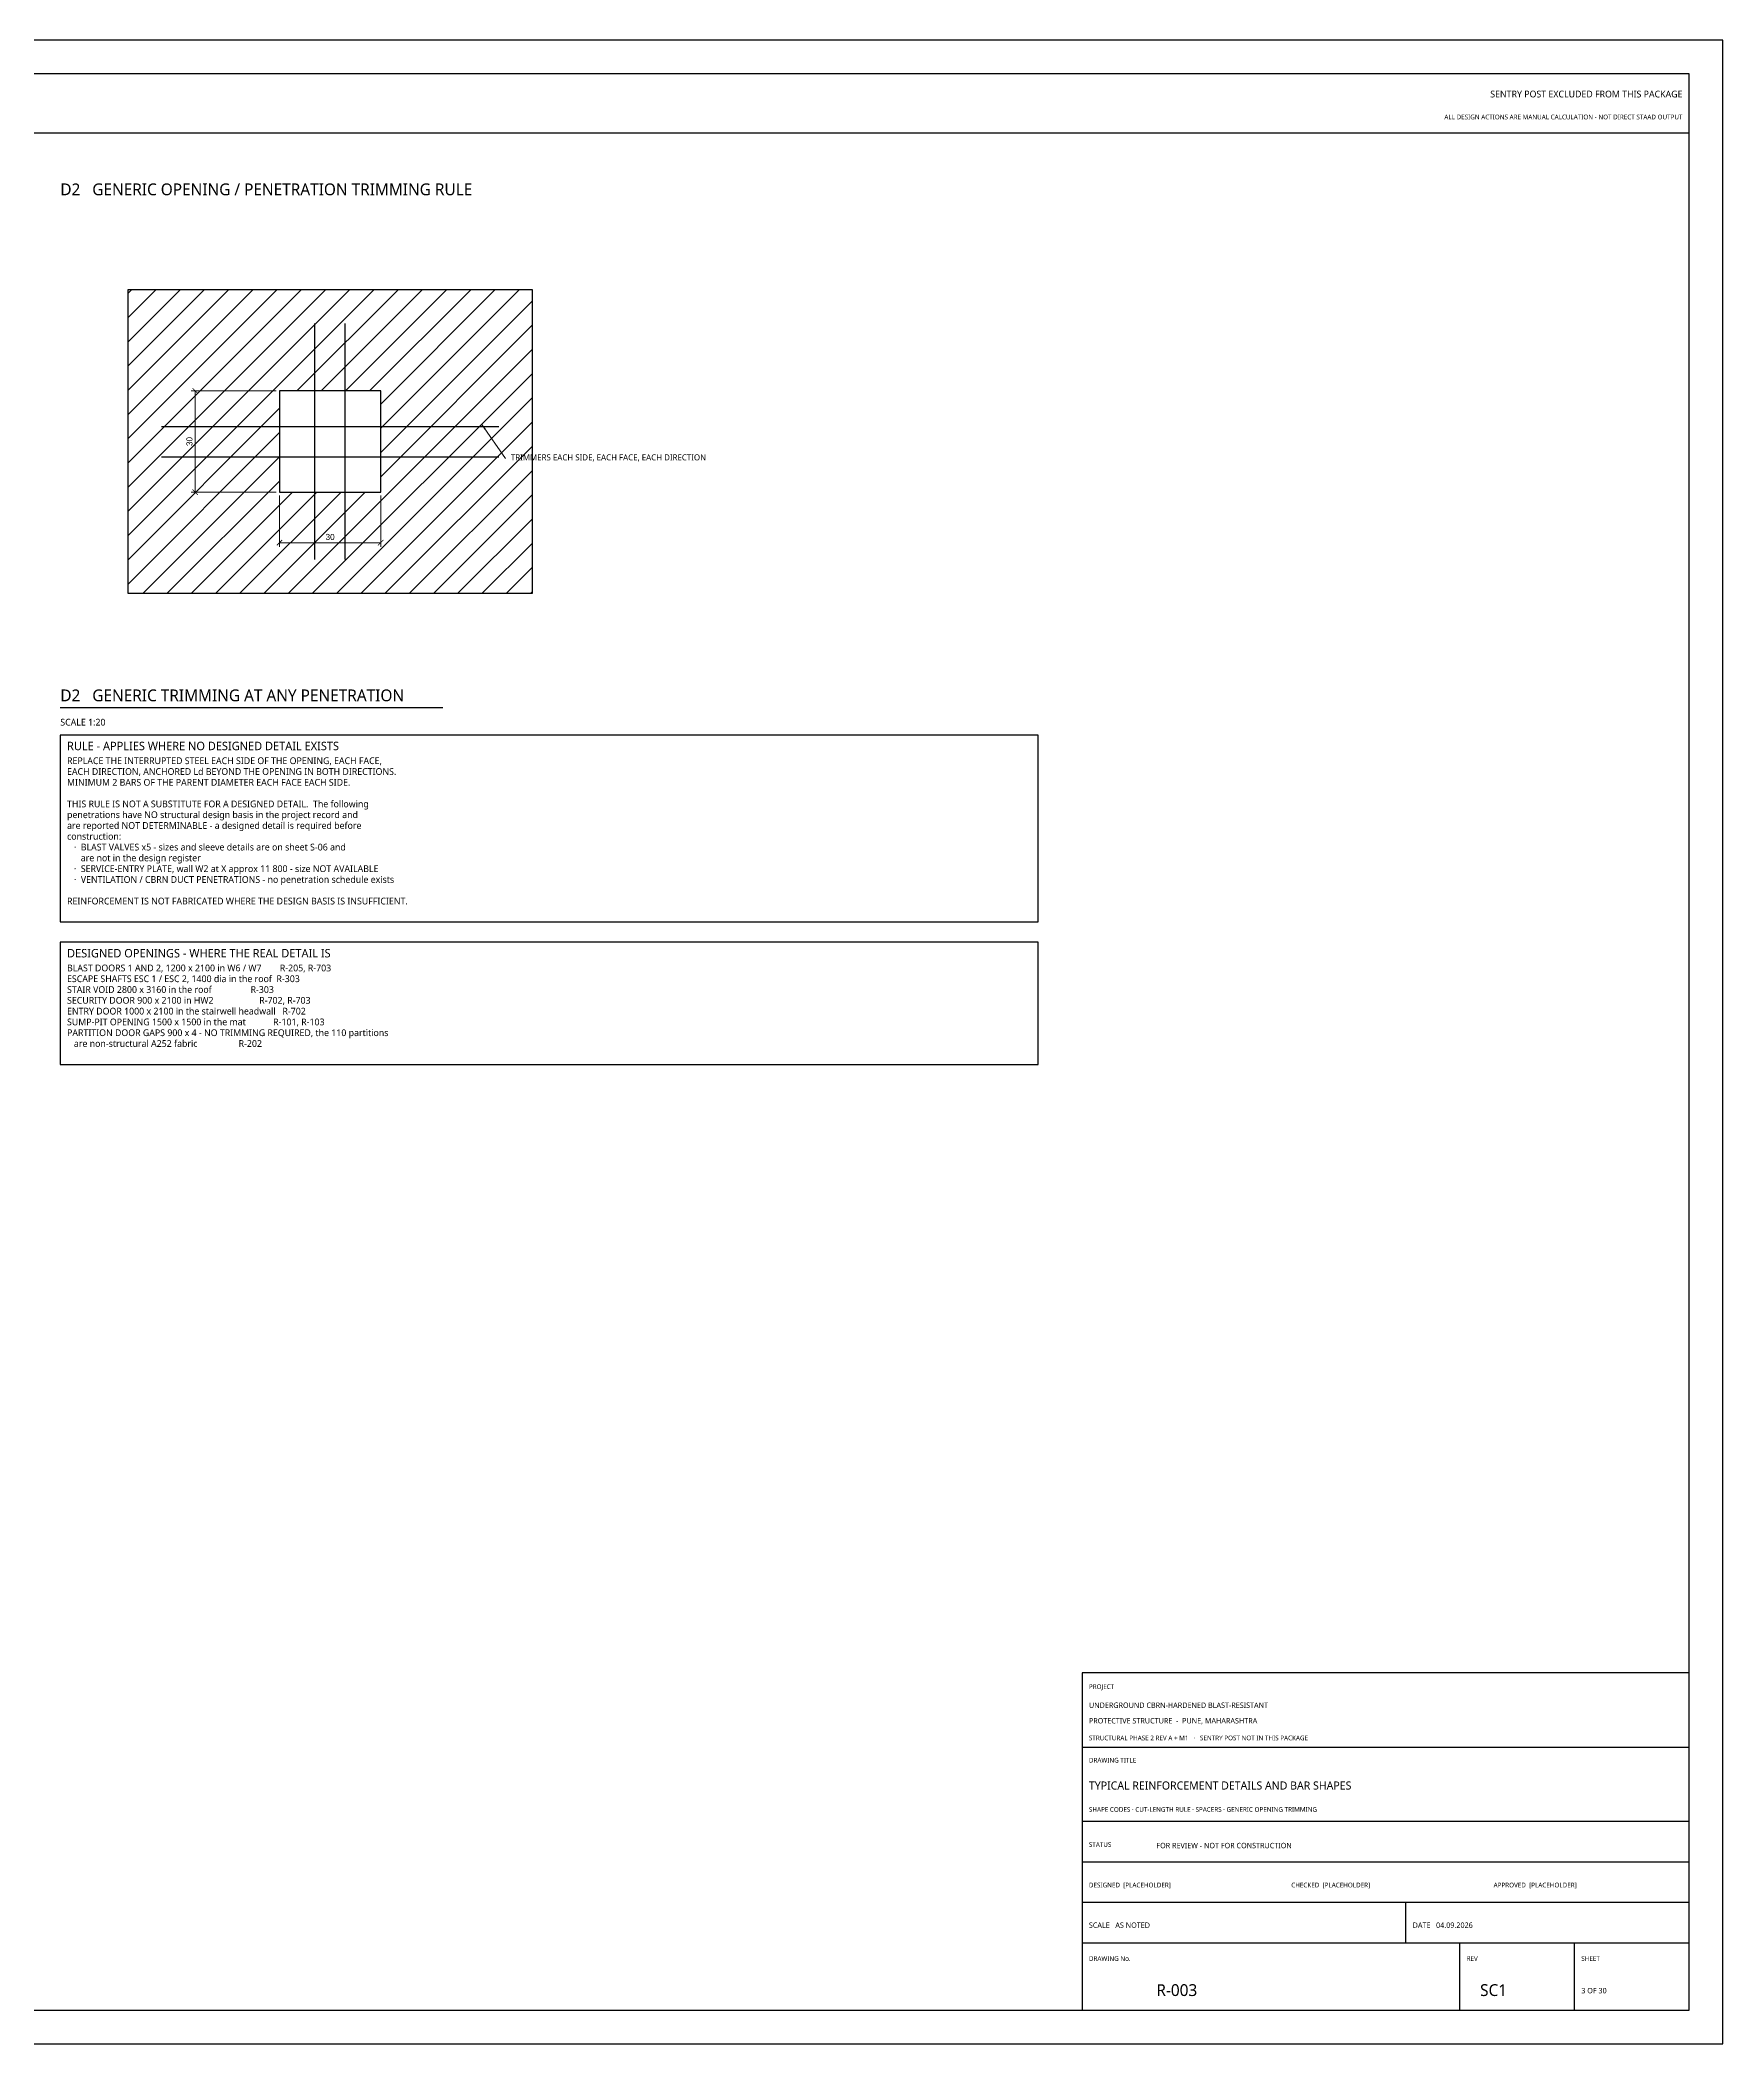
# Model space of a CAD drawing. Header units: millimetres. Extents: x 0 to 841, y 0 to 594.
# Drawn here: x 342 to 841, y 0 to 594 of the extents above; entities that cross this region are included whole.
import ezdxf
from ezdxf.enums import TextEntityAlignment as Align

# ---------------------------------------------------------------- set-up
doc = ezdxf.new("R2010")
doc.units = ezdxf.units.MM
for name, color, linetype in [('S-BLAST', 1, 'Continuous'), ('S-CALLOUT', 2, 'Continuous'), ('S-CONCRETE', 7, 'Continuous'), ('S-DIM', 4, 'Continuous'), ('S-HATCH', 8, 'Continuous'), ('S-NOTE', 7, 'Continuous'), ('S-REBAR-SEC', 4, 'Continuous'), ('S-TEXT', 7, 'Continuous'), ('S-TITLE', 7, 'Continuous')]:
    doc.layers.add(name, color=color, linetype=linetype)
doc.styles.add('OpenSans', font='OpenSans-Regular.ttf')
doc.dimstyles.new('SC-DIM', dxfattribs={"dimtxt": 1.8, "dimasz": 1.6, "dimexe": 1.2, "dimexo": 1, "dimgap": 0.8, "dimtad": 1, "dimdec": 0, "dimblk": 'ARCHTICK', "dimcen": 2.5, "dimclrd": 4, "dimclre": 4, "dimclrt": 4, "dimazin": 3, "dimtfac": 1, "dimtmove": 0, "dimatfit": 3, "dimlwd": 13, "dimlwe": 13})

# ---------------------------------------------------------------- blocks, each defined once
blk = doc.blocks.new('_ARCHTICK')
at = {"color": 0, "linetype": 'BYBLOCK', "const_width": 0.15}
blk.add_lwpolyline([(-0.5, -0.5), (0.5, 0.5)], dxfattribs=at)

msp = doc.modelspace()

# ---------------------------------------------------------------- hatches: boundary and pattern name
at = {"layer": 'S-HATCH'}
h = msp.add_hatch(dxfattribs=at)
h.set_pattern_fill('ANSI31', scale=1.6)
h.paths.add_polyline_path([(368, 430), (488, 430), (488, 520), (368, 520)])
h.paths.add_polyline_path([(413, 460), (443, 460), (443, 490), (413, 490)], flags=16)

# ---------------------------------------------------------------- linework, layer by layer
at = {"layer": 'S-CONCRETE'}
for points in [[(368, 430), (488, 430), (488, 520), (368, 520)], [(413, 460), (443, 460), (443, 490), (413, 490)]]:
    msp.add_lwpolyline(points, close=True, dxfattribs=at)
at = {"layer": 'S-REBAR-SEC'}
for p, q in [((423.5, 440), (423.5, 510)), ((432.5, 440), (432.5, 510)), ((378, 479.5), (478, 479.5)), ((378, 470.5), (478, 470.5))]:
    msp.add_line(p, q, dxfattribs=at)
at = {"layer": 'S-TITLE'}
for p, q in [((10, 566.5), (831, 566.5)), ((348, 396.2), (461.465, 396.2)), ((651, 88), (831, 88)), ((651, 66), (831, 66)), ((651, 54), (831, 54)), ((651, 42), (831, 42)), ((747, 30), (747, 42)), ((651, 30), (831, 30)), ((763, 10), (763, 30)), ((797, 10), (797, 30))]:
    msp.add_line(p, q, dxfattribs=at)
for points in [[(0, 0), (841, 0), (841, 594), (0, 594)], [(10, 10), (831, 10), (831, 584), (10, 584)], [(348, 332.575), (638, 332.575), (638, 388), (348, 388)], [(348, 290.35), (638, 290.35), (638, 326.575), (348, 326.575)], [(651, 10), (831, 10), (831, 110), (651, 110)]]:
    msp.add_lwpolyline(points, close=True, dxfattribs=at)

# ---------------------------------------------------------------- texts
at = {"layer": 'S-BLAST', "style": 'OpenSans'}
for s, height, p in [('SENTRY POST EXCLUDED FROM THIS PACKAGE', 2, (829, 577)), ('ALL DESIGN ACTIONS ARE MANUAL CALCULATION - NOT DIRECT STAAD OUTPUT', 1.4, (829, 570.5))]:
    msp.add_text(s, height=height, dxfattribs=at).set_placement(p, align=Align.RIGHT)
msp.add_text('FOR REVIEW - NOT FOR CONSTRUCTION', height=1.6, dxfattribs=at).set_placement((673, 58))
at = {"layer": 'S-CALLOUT', "style": 'OpenSans'}
msp.add_text('TRIMMERS EACH SIDE, EACH FACE, EACH DIRECTION', height=1.8, dxfattribs=at).set_placement((481.6, 469.4))
at = {"layer": 'S-NOTE', "style": 'OpenSans'}
for s, p in [('REPLACE THE INTERRUPTED STEEL EACH SIDE OF THE OPENING, EACH FACE,', (350, 379.375)), ('EACH DIRECTION, ANCHORED Ld BEYOND THE OPENING IN BOTH DIRECTIONS.', (350, 376.175)), ('MINIMUM 2 BARS OF THE PARENT DIAMETER EACH FACE EACH SIDE.', (350, 372.975)), ('THIS RULE IS NOT A SUBSTITUTE FOR A DESIGNED DETAIL.  The following', (350, 366.575)), ('penetrations have NO structural design basis in the project record and', (350, 363.375)), ('are reported NOT DETERMINABLE - a designed detail is required before', (350, 360.175)), ('construction:', (350, 356.975)), ('   ·  BLAST VALVES x5 - sizes and sleeve details are on sheet S-06 and', (350, 353.775)), ('      are not in the design register', (350, 350.575)), ('   ·  SERVICE-ENTRY PLATE, wall W2 at X approx 11 800 - size NOT AVAILABLE', (350, 347.375)), ('   ·  VENTILATION / CBRN DUCT PENETRATIONS - no penetration schedule exists', (350, 344.175)), ('REINFORCEMENT IS NOT FABRICATED WHERE THE DESIGN BASIS IS INSUFFICIENT.', (350, 337.775)), ('BLAST DOORS 1 AND 2, 1200 x 2100 in W6 / W7        R-205, R-703', (350, 317.95)), ('ESCAPE SHAFTS ESC 1 / ESC 2, 1400 dia in the roof  R-303', (350, 314.75)), ('STAIR VOID 2800 x 3160 in the roof                 R-303', (350, 311.55)), ('SECURITY DOOR 900 x 2100 in HW2                    R-702, R-703', (350, 308.35)), ('SUMP-PIT OPENING 1500 x 1500 in the mat            R-101, R-103', (350, 301.95)), ('ENTRY DOOR 1000 x 2100 in the stairwell headwall   R-702', (350, 305.15)), ('PARTITION DOOR GAPS 900 x 4 - NO TRIMMING REQUIRED, the 110 partitions', (350, 298.75)), ('   are non-structural A252 fabric                  R-202', (350, 295.55))]:
    msp.add_text(s, height=2, dxfattribs=at).set_placement(p)
at = {"layer": 'S-TEXT', "style": 'OpenSans'}
msp.add_text('SCALE 1:20', height=2, dxfattribs=at).set_placement((348, 390.8))
at = {"layer": 'S-TITLE', "style": 'OpenSans'}
for s, height, p in [('D2   GENERIC OPENING / PENETRATION TRIMMING RULE', 3.5, (348, 548)), ('D2   GENERIC TRIMMING AT ANY PENETRATION', 3.5, (348, 398)), ('RULE - APPLIES WHERE NO DESIGNED DETAIL EXISTS', 2.5, (350, 383.5)), ('DESIGNED OPENINGS - WHERE THE REAL DETAIL IS', 2.5, (350, 322.075)), ('PROJECT', 1.4, (653, 105.2)), ('UNDERGROUND CBRN-HARDENED BLAST-RESISTANT', 1.6, (653, 99.6)), ('PROTECTIVE STRUCTURE  -  PUNE, MAHARASHTRA', 1.6, (653, 95)), ('STRUCTURAL PHASE 2 REV A + M1   ·   SENTRY POST NOT IN THIS PACKAGE', 1.4, (653, 90)), ('DRAWING TITLE', 1.4, (653, 83.4)), ('TYPICAL REINFORCEMENT DETAILS AND BAR SHAPES', 2.4, (653, 75.4)), ('SHAPE CODES · CUT-LENGTH RULE · SPACERS · GENERIC OPENING TRIMMING', 1.4, (653, 68.8)), ('STATUS', 1.4, (653, 58.4)), ('DESIGNED  [PLACEHOLDER]', 1.4, (653, 46.4)), ('CHECKED  [PLACEHOLDER]', 1.4, (713, 46.4)), ('APPROVED  [PLACEHOLDER]', 1.4, (773, 46.4)), ('SCALE   AS NOTED', 1.6, (653, 34.4)), ('DATE   04.09.2026', 1.6, (749, 34.4)), ('DRAWING No.', 1.4, (653, 24.6)), ('REV', 1.4, (765, 24.6)), ('SHEET', 1.4, (799, 24.6)), ('R-003', 3.5, (673, 14.2)), ('SC1', 3.5, (769, 14.2)), ('3 OF 30', 1.6, (799, 15))]:
    msp.add_text(s, height=height, dxfattribs=at).set_placement(p)

# ---------------------------------------------------------------- dimensions: what is measured, and where the dimension line sits
at = {"layer": 'S-DIM'}
msp.add_linear_dim(base=(388, 460), p1=(413, 460), p2=(413, 490), angle=90, dimstyle='SC-DIM', override={"dimlfac": 1}, dxfattribs=at).render()
msp.add_linear_dim(base=(413, 445), p1=(413, 460), p2=(443, 460), dimstyle='SC-DIM', override={"dimlfac": 1}, dxfattribs=at).render()

# ---------------------------------------------------------------- leaders
at = {"layer": 'S-CALLOUT'}
msp.add_leader([(473, 480), (480, 470)], dimstyle='SC-DIM', dxfattribs=at)

doc.saveas('drawing.dxf')
